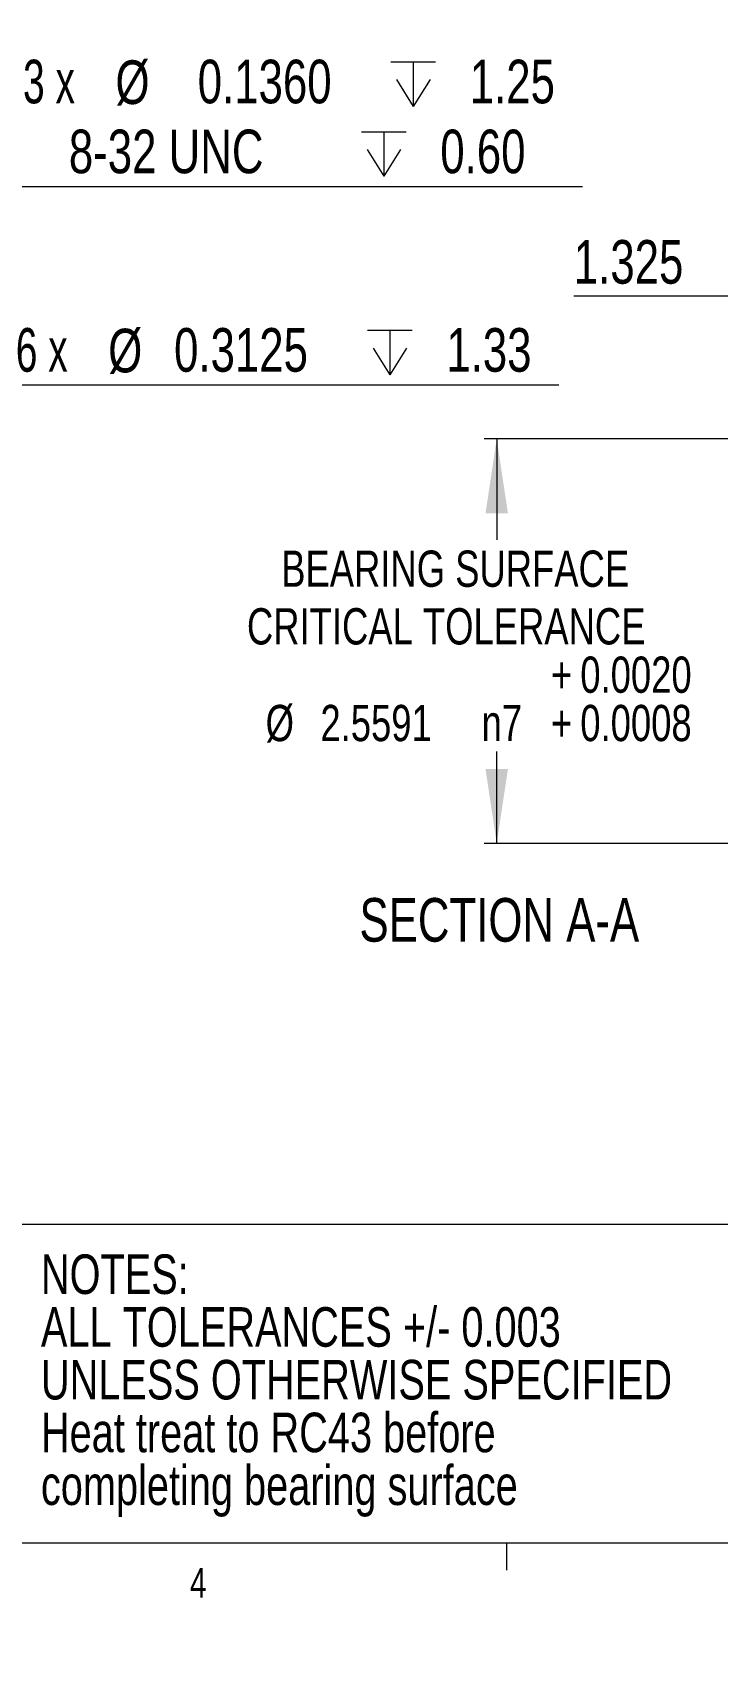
# Model space of a CAD drawing. Header units: inches. Extents: x 0 to 13.3, y 0 to 8.2.
# Drawn here: x 3.23 to 5.39, y 0 to 5.16 of the extents above; entities that cross this region are included whole.
import ezdxf

# ---------------------------------------------------------------- set-up
doc = ezdxf.new("R2010")
doc.units = ezdxf.units.IN
doc.header["$MEASUREMENT"] = 0
doc.styles.add('SLDTEXTSTYLE0', font='TXT', dxfattribs={"width": 0.75})
doc.styles.add('SLDTEXTSTYLE2', font='TXT', dxfattribs={"width": 0.6666666666666666})
doc.dimstyles.new('SLDDIMSTYLE1', dxfattribs={"dimtxt": 0.1377952755905512, "dimasz": 0.2362204724409449, "dimexe": 0, "dimexo": 0.0625, "dimgap": 0.0344488188976378, "dimtad": 0, "dimtih": 1, "dimtoh": 1, "dimdec": 3, "dimlfac": 2, "dimrnd": 1e-09, "dimzin": 4, "dimdsep": 46, "dimtxsty": 'SLDTEXTSTYLE0', "dimblk1": 'NONE', "dimblk2": 'NONE', "dimsah": 1, "dimcen": 0, "dimadec": 0, "dimazin": 1, "dimtfac": 1, "dimtdec": 3, "dimtofl": 0, "dimtmove": 0, "dimatfit": 3, "dimldrblk": 'NONE', "dimfxl": 0, "dimfrac": 2, "dimtolj": 1, "dimtzin": 12, "dimarcsym": 0})
doc.dimstyles.new('SLDDIMSTYLE14', dxfattribs={"dimtxt": 0.1145833333333333, "dimasz": 0.2362204724409449, "dimexe": 0, "dimexo": 0.0625, "dimgap": 0.02864583333333333, "dimtad": 0, "dimtih": 1, "dimtoh": 1, "dimdec": 4, "dimlfac": 2, "dimrnd": 1e-09, "dimzin": 12, "dimdsep": 46, "dimtxsty": 'SLDTEXTSTYLE0', "dimsah": 1, "dimcen": 0.09, "dimadec": 0, "dimazin": 3, "dimtol": 1, "dimtp": 0.001968504, "dimtm": -0.0007874016, "dimtfac": 1, "dimtdec": 4, "dimtofl": 0, "dimtmove": 0, "dimatfit": 3, "dimfxl": 0, "dimfrac": 2, "dimtolj": 1, "dimtzin": 0, "dimarcsym": 0})
doc.dimstyles.new('SLDDIMSTYLE15', dxfattribs={"dimtxt": 0.1377952755905512, "dimasz": 0.2362204724409449, "dimexe": 0, "dimexo": 0.0625, "dimgap": 0.0344488188976378, "dimtad": 1, "dimdec": 3, "dimlfac": 2, "dimrnd": 1e-09, "dimzin": 12, "dimdsep": 46, "dimtxsty": 'SLDTEXTSTYLE0', "dimsah": 1, "dimcen": 0.09, "dimadec": 0, "dimazin": 3, "dimtfac": 1, "dimtdec": 3, "dimtofl": 0, "dimtmove": 0, "dimatfit": 3, "dimfxl": 0, "dimfrac": 2, "dimtolj": 1, "dimtzin": 12, "dimarcsym": 0})
doc.dimstyles.new('SLDDIMSTYLE7', dxfattribs={"dimtxt": 0.1377952755905512, "dimasz": 0.2362204724409449, "dimexe": 0, "dimexo": 0.0625, "dimgap": 0.0344488188976378, "dimtad": 0, "dimtih": 1, "dimtoh": 1, "dimdec": 4, "dimlfac": 2, "dimrnd": 1e-09, "dimzin": 0, "dimdsep": 46, "dimtxsty": 'SLDTEXTSTYLE0', "dimblk1": 'NONE', "dimsah": 1, "dimcen": 0, "dimadec": 0, "dimazin": 0, "dimtfac": 1, "dimtmove": 0, "dimatfit": 3, "dimldrblk": 'NONE', "dimfxl": 0, "dimfrac": 2, "dimtolj": 1, "dimtzin": 12, "dimarcsym": 0})
doc.dimstyles.new('SLDDIMSTYLE8', dxfattribs={"dimtxt": 0.1377952755905512, "dimasz": 0.2362204724409449, "dimexe": 0, "dimexo": 0.0625, "dimgap": 0.0344488188976378, "dimtad": 0, "dimtih": 1, "dimtoh": 1, "dimdec": 4, "dimlfac": 2, "dimrnd": 1e-09, "dimdsep": 46, "dimtxsty": 'SLDTEXTSTYLE0', "dimblk1": 'NONE', "dimsah": 1, "dimcen": 0, "dimadec": 0, "dimazin": 2, "dimtfac": 1, "dimtdec": 4, "dimtmove": 0, "dimatfit": 3, "dimldrblk": 'NONE', "dimfxl": 0, "dimfrac": 2, "dimtolj": 1, "dimtzin": 12, "dimarcsym": 0})

# ---------------------------------------------------------------- blocks, each defined once
blk = doc.blocks.new('SW_NOTE_0')
at = {"color": 0, "linetype": 'Continuous', "lineweight": 0, "char_height": 0.125, "attachment_point": 1, "style": 'SLDTEXTSTYLE0'}
for s, insert in [('NOTES:', (0, 0.1611334674714957)), ('ALL TOLERANCES +/- 0.003', (0, -0.005533197180971997)), ('UNLESS OTHERWISE SPECIFIED', (0, -0.1721998618334397)), ('Heat treat to RC43 before', (0, -0.3388665264859074)), ('completing bearing surface', (0, -0.5055331911383751))]:
    blk.add_mtext(s, dxfattribs=dict(at, insert=insert))
blk = doc.blocks.new('_D_1')
at = {"color": 7, "linetype": 'Continuous', "lineweight": 18, "insert": (9.609786689556502, 4.596167682031187), "char_height": 0.1377952755905512, "attachment_point": 1, "style": 'SLDTEXTSTYLE0'}
blk.add_mtext('R10.000', dxfattribs=at)
blk = doc.blocks.new('_None')
blk = doc.blocks.new('SW_SYMBOL_HOLE_DEPTH')
at = {"color": 0, "linetype": 'Continuous', "lineweight": 18}
for p, q in [((0, 34.44881889763779), (31.49606299212599, 34.44881889763779)), ((15.74803149606299, 34.44881889763779), (15.74803149606299, 2.952755905511811)), ((3.937007874015748, 21.8503937007874), (15.74803149606299, 2.952755905511811)), ((27.55905511811024, 21.8503937007874), (15.74803149606299, 2.952755905511811))]:
    blk.add_line(p, q, dxfattribs=at)
blk = doc.blocks.new('_D_9')
at = {"color": 7, "linetype": 'Continuous', "lineweight": 0}
for p, q in [((2.959386710861394, 3.483962371117204), (3.111524052981682, 4.051746661638621)), ((3.111524052981682, 4.051746661638621), (4.888723697958397, 4.051746661638621)), ((2.918946235064126, 3.333036460759537), (2.959386710861394, 3.483962371117204))]:
    blk.add_line(p, q, dxfattribs=at)
at = {"color": 7, "linetype": 'Continuous', "lineweight": 18}
blk.add_solid([(2.959386710861394, 3.483962371117204), (3.054750786226561, 3.702963072579494), (2.986299349717887, 3.721304579712743)], dxfattribs=at)
at = {"color": 7, "linetype": 'Continuous', "lineweight": 18, "xscale": 0.004470703125, "yscale": 0.004470703125, "zscale": 0.004470703125}
blk.add_blockref('SW_SYMBOL_HOLE_DEPTH', (4.284586990330529, 4.070854990870904), dxfattribs=at)
at = {"color": 7, "linetype": 'Continuous', "lineweight": 18, "char_height": 0.1377952755905512, "attachment_point": 1}
for s, insert, style in [('6 x', (3.174024052981683, 4.231479309900894), 'SLDTEXTSTYLE2'), ('%%c', (3.465882104745897, 4.229374106095388), 'SLDTEXTSTYLE0'), ('0.3125', (3.673694600744876, 4.231479309900894), 'SLDTEXTSTYLE0'), ('1.33', (4.533135284359426, 4.231479309900894), 'SLDTEXTSTYLE0')]:
    blk.add_mtext(s, dxfattribs=dict(at, insert=insert, style=style))
blk = doc.blocks.new('_D_10')
at = {"color": 7, "linetype": 'Continuous', "lineweight": 0}
for p, q in [((2.814802249692915, 3.485702138437331), (3.134506399224509, 4.678854267879858)), ((3.134506399224509, 4.678854267879858), (4.9626137494444, 4.678854267879858)), ((2.797202554625944, 3.420019182249674), (2.814802249692915, 3.485702138437331))]:
    blk.add_line(p, q, dxfattribs=at)
at = {"color": 7, "linetype": 'Continuous', "lineweight": 18}
blk.add_solid([(2.814802249692915, 3.485702138437331), (2.91016632505808, 3.704702839899621), (2.841714888549406, 3.72304434703287)], dxfattribs=at)
at = {"color": 7, "linetype": 'Continuous', "lineweight": 18, "xscale": 0.004470703125, "yscale": 0.004470703125, "zscale": 0.004470703125}
for p in [(4.358477041816533, 4.918817807440572), (4.265575268359081, 4.697962597112141)]:
    blk.add_blockref('SW_SYMBOL_HOLE_DEPTH', p, dxfattribs=at)
at = {"color": 7, "linetype": 'Continuous', "lineweight": 18, "char_height": 0.1377952755905512, "attachment_point": 1}
for s, insert, style in [('3 x', (3.197006399224509, 5.079442126470561), 'SLDTEXTSTYLE2'), ('%%c', (3.488864450988723, 5.077336922665055), 'SLDTEXTSTYLE0'), ('0.1360', (3.748350175334159, 5.079442126470561), 'SLDTEXTSTYLE0'), ('1.25', (4.607025335845431, 5.079442126470561), 'SLDTEXTSTYLE0'), ('8-32 UNC', (3.341581401028417, 4.858586916142131), 'SLDTEXTSTYLE0'), ('0.60', (4.514123489055493, 4.858586916142131), 'SLDTEXTSTYLE0')]:
    blk.add_mtext(s, dxfattribs=dict(at, insert=insert, style=style))
blk = doc.blocks.new('_D_18')
at = {"color": 7, "linetype": 'Continuous', "lineweight": 0}
for p, q in [((5.533986935361379, 3.88199943987106), (4.652845203077913, 3.88199943987106)), ((4.69221528181807, 3.88199943987106), (4.69221528181807, 3.562899830011054)), ((4.692215281818069, 2.602471880815943), (4.69221528181807, 2.893223899497882)), ((5.533986935361379, 2.602471880815942), (4.652845203077912, 2.602471880815943))]:
    blk.add_line(p, q, dxfattribs=at)
at = {"color": 7, "linetype": 'Continuous', "lineweight": 18}
for points in [[(4.69221528181807, 3.88199943987106), (4.656782210951929, 3.645778967430115), (4.727648352684212, 3.645778967430115)], [(4.692215281818069, 2.602471880815943), (4.727648352684211, 2.838692353256888), (4.656782210951928, 2.838692353256888)]]:
    blk.add_solid(points, dxfattribs=at)
at = {"color": 7, "linetype": 'Continuous', "lineweight": 18, "char_height": 0.1145833333333333, "attachment_point": 1, "style": 'SLDTEXTSTYLE0'}
for s, insert in [('BEARING SURFACE', (4.011929753867873, 3.528545328367992)), ('CRITICAL TOLERANCE', (3.903818309447172, 3.346485148209395)), ('+', (4.863570348976379, 3.193707372277967)), ('0.0020', (4.956085806896581, 3.193707372277967)), ('%%c', (3.96279684145547, 3.040929596346538)), ('2.5591', (4.135754021772698, 3.040929596346538)), ('n7', (4.644270595391179, 3.040929596346538)), ('+', (4.863570348976379, 3.040929596346538)), ('0.0008', (4.956085806896581, 3.040929596346538))]:
    blk.add_mtext(s, dxfattribs=dict(at, insert=insert))
blk = doc.blocks.new('_D_19')
at = {"color": 7, "linetype": 'Continuous', "lineweight": 0}
for p, q in [((5.558357014101538, 3.32711110518779), (5.558357014101539, 4.371360440617737)), ((6.220857014101588, 3.757855739083659), (6.220857014101588, 4.371360440617737)), ((5.558357014101539, 4.33199036187758), (4.935571571438782, 4.33199036187758)), ((5.558357014101539, 4.33199036187758), (6.220857014101588, 4.33199036187758))]:
    blk.add_line(p, q, dxfattribs=at)
at = {"color": 7, "linetype": 'Continuous', "lineweight": 18}
for points in [[(5.558357014101539, 4.33199036187758), (5.794577486542483, 4.296557291011438), (5.794577486542483, 4.367423432743721)], [(6.220857014101588, 4.33199036187758), (5.984636541660644, 4.367423432743721), (5.984636541660644, 4.296557291011438)]]:
    blk.add_solid(points, dxfattribs=at)
at = {"color": 7, "linetype": 'Continuous', "lineweight": 18, "insert": (4.935571571438782, 4.509617799459428), "char_height": 0.1377952755905512, "attachment_point": 1, "style": 'SLDTEXTSTYLE0'}
blk.add_mtext('1.325', dxfattribs=at)

msp = doc.modelspace()

# ---------------------------------------------------------------- linework, layer by layer
at = {"color": 7, "linetype": 'Continuous', "lineweight": 18}
for p, q in [((5.825768501440323, 1.398961185275508), (3.188556927826696, 1.398961185275507)), ((10.629927, 0.3920731707317041), (0.3299269999999985, 0.3920731707317054)), ((4.723427000000001, 0.3920731707317048), (4.723427000000001, 0.3072739649341756))]:
    msp.add_line(p, q, dxfattribs=at)

# ---------------------------------------------------------------- block references
at = {"color": 7, "linetype": 'Continuous', "lineweight": 0}
msp.add_blockref('SW_NOTE_0', (3.253450843720019, 1.143465875275499), dxfattribs=at)

# ---------------------------------------------------------------- texts
at = {"color": 7, "linetype": 'Continuous', "lineweight": 0, "style": 'SLDTEXTSTYLE0'}
for s, insert, char_height, attachment_point in [('SECTION A-A', (4.700427812334246, 2.43058015309796), 0.1377952755905512, 2), ('4', (3.723800326993071, 0.3137237518307709), 0.09374999999999999, 1)]:
    msp.add_mtext(s, dxfattribs=dict(at, insert=insert, char_height=char_height, attachment_point=attachment_point))

# ---------------------------------------------------------------- dimensions: what is measured, and where the dimension line sits
at = {"color": 7, "linetype": 'Continuous', "lineweight": 18}
dim = msp.add_radius_dim(center=(13.32205935357799, 7.168635491303737), mpoint=(0, 0), dimstyle='SLDDIMSTYLE1', dxfattribs=at)
dim.commit()
dim.dimension.update_dxf_attribs({"geometry": '_D_1', "text_midpoint": (9.945567013926874, 4.527915244273343), "dimtype": 164})
for p1, p2, text, dimstyle, picture, middle in [((2.797202554625945, 3.420019182249674), (2.814802249692915, 3.485702138437331), '3 x <> {\\fGDT;x} 1.25\\P8-32 UNC  {\\fGDT;x} 0.60\\P', 'SLDDIMSTYLE7', '_D_10', (4.079810074334454, 4.899709478208289)), ((2.918946235064126, 3.333036460759537), (2.959386710861394, 3.483962371117204), '6 x <> {\\fGDT;x} 1.33', 'SLDDIMSTYLE8', '_D_9', (4.03137387547004, 4.162174266802836))]:
    dim = msp.add_diameter_dim_2p(p1=p1, p2=p2, text=text, dimstyle=dimstyle, dxfattribs=at)
    dim.commit()
    dim.dimension.update_dxf_attribs({"geometry": picture, "text_midpoint": middle, "dimtype": 163})
dim = msp.add_linear_dim(base=(6.220857014101588, 4.331990361877581), p1=(5.558357014101538, 3.287741026447632), p2=(6.220857014101588, 3.718485660343501), dimstyle='SLDDIMSTYLE15', dxfattribs=at)
dim.commit()
dim.dimension.update_dxf_attribs({"geometry": '_D_19', "text_midpoint": (5.164656226699963, 4.331990361877581), "dimtype": 160})
dim = msp.add_linear_dim(base=(4.69221528181807, 2.602471880815943), p1=(5.573357014101536, 3.88199943987106), p2=(5.573357014101536, 2.602471880815942), angle=90.0000000000002, text='BEARING SURFACE\\PCRITICAL TOLERANCE\\P%%c<>n7', dimstyle='SLDDIMSTYLE14', dxfattribs=at)
dim.commit()
dim.dimension.update_dxf_attribs({"geometry": '_D_18', "text_midpoint": (4.69221528181807, 3.228061864754466), "dimtype": 160})

doc.saveas('drawing.dxf')
